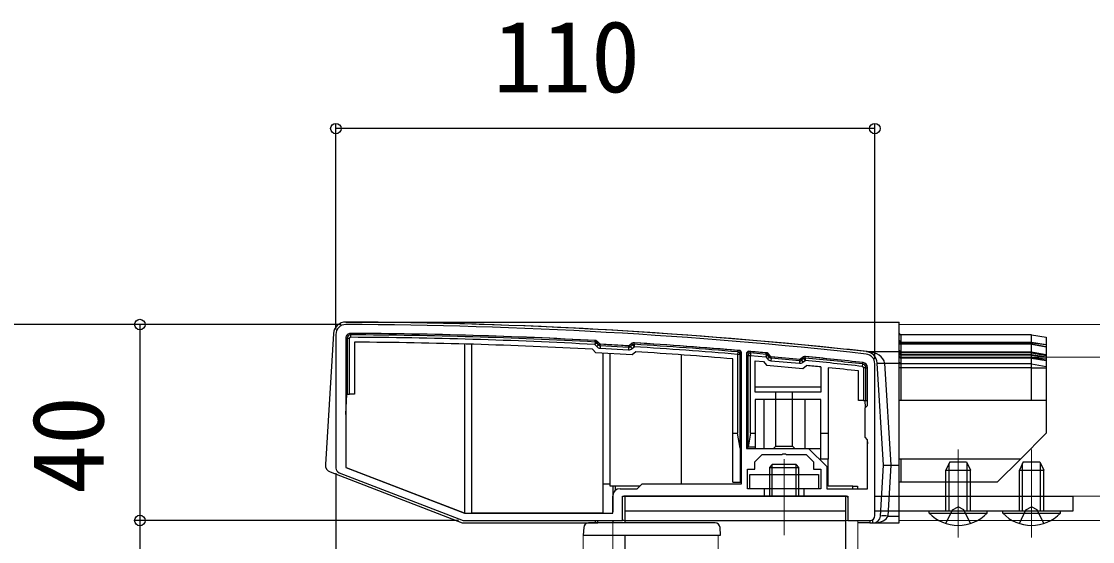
# Model space of a CAD drawing. Units: millimetres, scale not verified. Extents: x -875 to 875, y -1303 to 1295.
# Drawn here: x -523.2 to -304.6, y 893 to 999.2 of the extents above; entities that cross this region are included whole.
import ezdxf
from ezdxf.enums import TextEntityAlignment as Align

# ---------------------------------------------------------------- set-up
doc = ezdxf.new("R2010")
doc.units = ezdxf.units.MM
doc.header["$LTSCALE"] = 8
for name, color, linetype in [('0-2_YKK_11', 7, 'Continuous'), ('0-4_YKK_13', 4, 'Continuous'), ('0-5_YKK_D', 6, 'Continuous')]:
    doc.layers.add(name, color=color, linetype=linetype)
doc.layers.add('0-3_YKK_12', color=2, linetype='Continuous', lineweight=18)
doc.styles.add('ＭＳ ゴシック', font='')
doc.styles.get('ＭＳ ゴシック').set_extended_font_data('MS Gothic')

msp = doc.modelspace()

# ---------------------------------------------------------------- linework, layer by layer
at = {"layer": '0-2_YKK_11'}
for p, q in [((-459.004, 935.3), (-459.004, 907.986)), ((-374.878, 931.841), (-375.204, 931.542)), ((-349.004, 898.3), (-349.004, 929.3)), ((-458.363, 907.053), (-433.004, 897.3))]:
    msp.add_line(p, q, dxfattribs=at)
for points in [[(-457.004, 934.496), (-457.004, 908.137), (-432.725, 898.8)], [(-405.019, 933.271), (-405.227, 933.371), (-405.717, 933.922), (-405.925, 934.022)], [(-398.293, 933.576), (-398.511, 933.5), (-399.061, 933.011), (-399.279, 932.935)], [(-401.004, 903.8), (-397.504, 903.8), (-396.504, 904.8), (-376.204, 904.8), (-376.204, 931.679), (-376.479, 931.977)], [(-375.204, 931.542), (-375.204, 912), (-367.504, 912), (-362.507, 912), (-358.804, 908.297), (-358.804, 903.8), (-350.504, 903.8), (-350.504, 913.8), (-351.004, 914.3), (-351.004, 920.3), (-350.504, 920.8), (-350.504, 928.55)], [(-363.373, 930.786), (-363.593, 930.718), (-364.248, 930.175), (-370.222, 930.729), (-370.772, 931.391), (-370.975, 931.498)], [(-433.004, 897.3), (-400.504, 897.3), (-400.504, 902.3), (-371.504, 902.3), (-371.504, 903.8), (-375.004, 903.8), (-375.004, 907.8), (-373.504, 907.8), (-373.504, 909.3), (-372.004, 910.8), (-367.962, 910.8), (-367.779, 910.92), (-367.229, 910.92), (-367.045, 910.8), (-363.004, 910.8), (-361.504, 909.3), (-361.504, 907.8), (-360.004, 907.8), (-360.004, 903.8), (-363.504, 903.8), (-363.504, 902.3), (-354.504, 902.3), (-354.504, 897.3), (-350.004, 897.3)], [(-432.725, 898.8), (-402.504, 898.8), (-402.504, 902.3)]]:
    msp.add_lwpolyline(points, dxfattribs=at)
for centre, radius, start, end in [((-457.004, 935.3), 2, 89.80939, 179.99999), ((-460.324, -62.692), 999.997, 83.71122, 89.80938), ((-456.004, 934.496), 1, 89.75176, 180), ((-460.324, -62.695), 998.2, 86.87597, 89.75176), ((-460.325, -62.71), 998.215, 85.18167, 86.43713), ((-460.323, -62.677), 997.482, 86.49138, 86.82169), ((-460.317, -62.619), 998.124, 84.86459, 85.08947), ((-460.324, -62.69), 998.195, 83.73506, 84.42628), ((-351.504, 928.55), 1, 359.99999, 83.73507), ((-351.004, 929.3), 2, 359.99999, 83.71124), ((-458.004, 907.986), 1, 180.00003, 248.9625), ((-401.004, 902.3), 1.5, 90.00001, 179.99999), ((-350.004, 898.3), 1, 270.00001, 359.99999)]:
    msp.add_arc(centre, radius, start, end, dxfattribs=at)
at = {"layer": '0-3_YKK_12'}
for p, q in [((-344.004, 937.3), (352.496, 937.3)), ((-344.004, 930.634), (352.496, 930.634)), ((-332.004, 893.8), (-332.004, 911.8)), ((-317.004, 893.8), (-317.004, 911.8)), ((-367.504, 894.3), (-367.504, 909.831)), ((-344.004, 902.3), (352.496, 902.3)), ((-344.004, 897.3), (352.496, 897.3)), ((-408.504, 628.3), (-408.504, 894.3)), ((-408.504, 894.3), (-382.504, 894.3)), ((-381.004, 628.3), (-381.004, 894.3))]:
    msp.add_line(p, q, dxfattribs=at)
msp.add_lwpolyline([(-402.504, 897.3), (-352.504, 897.3), (-352.504, 625.3), (-402.504, 625.3)], close=True, dxfattribs=at)
at = {"layer": '0-4_YKK_13'}
for p, q in [((-456.99, 937.8), (-344.004, 937.8)), ((-344.004, 931.785), (-344.004, 937.8)), ((-459.499, 935.452), (-461.135, 908.706)), ((-456.704, 934.496), (-456.204, 934.496)), ((-456.001, 935.196), (-456.003, 934.696)), ((-456.001, 935.196), (-455.999, 935.496)), ((-406.112, 933.731), (-406.139, 933.232)), ((-406.112, 933.731), (-406.095, 934.031)), ((-405.765, 933.564), (-405.541, 933.764)), ((-398.096, 933.263), (-398.077, 933.562)), ((-343.704, 935.196), (-343.704, 933.731)), ((-317.004, 935.196), (-343.704, 935.196)), ((-343.704, 933.731), (-343.704, 933.564)), ((-343.704, 933.731), (-317.004, 933.731)), ((-317.004, 933.564), (-343.704, 933.564)), ((-343.704, 933.564), (-343.704, 933.264)), ((-317.004, 933.731), (-314.004, 933.232)), ((-317.004, 933.564), (-317.004, 933.731)), ((-432.725, 933.323), (-432.725, 898.8)), ((-431.225, 898.8), (-431.225, 933.28)), ((-406.139, 933.232), (-405.76, 932.806)), ((-405.386, 933.138), (-405.76, 932.806)), ((-405.042, 932.972), (-405.071, 932.472)), ((-405.071, 932.472), (-399.276, 932.134)), ((-405.042, 932.972), (-405.024, 933.271)), ((-399.247, 932.633), (-405.042, 932.972)), ((-404.504, 931.438), (-404.504, 904.8)), ((-403.004, 904.8), (-403.004, 931.35)), ((-399.247, 932.633), (-399.276, 932.134)), ((-398.885, 932.759), (-399.085, 932.983)), ((-398.459, 933.137), (-398.885, 932.759)), ((-398.885, 932.759), (-398.553, 932.385)), ((-398.553, 932.385), (-398.127, 932.764)), ((-398.459, 933.137), (-398.127, 932.764)), ((-398.096, 933.263), (-398.127, 932.764)), ((-376.962, 931.717), (-377.004, 931.219)), ((-376.962, 931.717), (-376.937, 932.016)), ((-374.36, 931.495), (-374.404, 930.996)), ((-374.36, 931.495), (-374.334, 931.793)), ((-371.211, 931.218), (-374.36, 931.495)), ((-350.566, 931.785), (-344.004, 931.785)), ((-344.004, 929.452), (-344.004, 931.785)), ((-317.004, 933.264), (-343.704, 933.264)), ((-343.704, 933.264), (-343.704, 933.263)), ((-343.704, 933.263), (-343.704, 931.717)), ((-343.704, 931.717), (-317.004, 931.717)), ((-343.704, 931.717), (-343.704, 931.496)), ((-317.004, 931.496), (-343.704, 931.496)), ((-343.704, 931.496), (-343.704, 931.495)), ((-343.704, 931.495), (-343.704, 931.218)), ((-317.004, 931.495), (-343.704, 931.495)), ((-314.004, 932.764), (-317.004, 933.264)), ((-317.004, 933.263), (-317.004, 933.264)), ((-317.004, 933.263), (-314.004, 932.764)), ((-317.004, 931.717), (-314.004, 931.219)), ((-317.004, 931.496), (-317.004, 931.717)), ((-314.004, 930.996), (-317.004, 931.496)), ((-317.004, 931.495), (-317.004, 931.496)), ((-314.758, 932.89), (-314.004, 932.806)), ((-314.004, 932.806), (-314.004, 932.764)), ((-314.004, 932.764), (-314.004, 931.219)), ((-388.504, 931.113), (-388.504, 904.8)), ((-377.004, 931.219), (-377.004, 915.1)), ((-376.504, 931.219), (-377.004, 931.219)), ((-376.504, 912.1), (-376.504, 931.219)), ((-376.504, 931.219), (-376.204, 931.219)), ((-376.204, 905.1), (-376.204, 931.219)), ((-374.904, 930.996), (-374.404, 930.996)), ((-374.904, 930.996), (-374.904, 912.3)), ((-373.404, 929.905), (-371.758, 929.76)), ((-373.404, 923.5), (-373.404, 929.905)), ((-371.758, 929.76), (-371.132, 929.006)), ((-371.211, 931.218), (-371.255, 930.72)), ((-370.507, 930.601), (-370.892, 930.282)), ((-370.871, 931.039), (-370.64, 931.231)), ((-370.169, 930.423), (-370.215, 929.925)), ((-370.215, 929.925), (-364.406, 929.386)), ((-370.169, 930.423), (-370.141, 930.721)), ((-364.36, 929.884), (-370.169, 930.423)), ((-364.36, 929.884), (-364.406, 929.386)), ((-363.994, 929.997), (-364.186, 930.228)), ((-363.564, 930.354), (-363.994, 929.997)), ((-363.994, 929.997), (-363.675, 929.612)), ((-363.675, 929.612), (-363.245, 929.969)), ((-363.564, 930.354), (-363.245, 929.969)), ((-363.196, 930.467), (-363.245, 929.969)), ((-363.196, 930.467), (-363.167, 930.766)), ((-351.517, 929.255), (-351.571, 928.758)), ((-351.517, 929.255), (-351.484, 929.554)), ((-347.234, 908.615), (-348.508, 929.452)), ((-347.011, 929.452), (-345.737, 908.615)), ((-347.011, 929.452), (-344.004, 929.452)), ((-344.004, 908.615), (-344.004, 929.452)), ((-343.704, 931.218), (-343.704, 931.039)), ((-343.704, 931.039), (-343.704, 930.601)), ((-317.004, 931.039), (-343.704, 931.039)), ((-343.704, 930.601), (-343.704, 930.469)), ((-343.704, 930.469), (-343.704, 930.467)), ((-343.704, 930.467), (-343.704, 929.255)), ((-343.704, 929.255), (-343.704, 928.46)), ((-317.004, 929.255), (-343.704, 929.255)), ((-317.004, 931.039), (-317.004, 931.218)), ((-317.004, 928.46), (-317.004, 929.255)), ((-371.132, 929.006), (-363.673, 928.314)), ((-363.673, 928.314), (-362.927, 928.933)), ((-360.004, 928.642), (-360.004, 923.5)), ((-358.504, 928.489), (-358.504, 915.1)), ((-352.304, 921.8), (-352.304, 927.832)), ((-350.804, 928.46), (-351.304, 928.46)), ((-351.304, 928.46), (-351.304, 921.8)), ((-350.804, 921.8), (-350.804, 928.46)), ((-350.804, 928.46), (-350.504, 928.46)), ((-350.504, 921.8), (-350.504, 928.46)), ((-343.704, 928.46), (-344.004, 928.46)), ((-317.004, 928.46), (-343.704, 928.46)), ((-360.004, 924.5), (-373.404, 924.5)), ((-360.004, 923.5), (-373.404, 923.5)), ((-369.204, 912.5), (-369.204, 923.5)), ((-365.804, 912.5), (-365.804, 923.5)), ((-371.687, 922), (-371.687, 912)), ((-363.32, 922), (-363.32, 912)), ((-351.304, 921.8), (-352.304, 921.8)), ((-351.304, 921.8), (-350.804, 921.8)), ((-351.046, 921.8), (-350.957, 920.337)), ((-350.804, 921.8), (-350.504, 921.8)), ((-317.004, 921.8), (-343.704, 921.8)), ((-314.004, 921.8), (-314.004, 915.1)), ((-378.004, 915.1), (-377.004, 915.1)), ((-376.504, 912.1), (-377.004, 915.1)), ((-374.404, 915.1), (-374.87, 912.3)), ((-374.404, 915.1), (-373.404, 915.1)), ((-373.404, 915.1), (-373.404, 912.3)), ((-360.004, 915.1), (-358.504, 915.1)), ((-358.504, 915.1), (-358.504, 909.8)), ((-350.56, 913.85), (-350.504, 912.934)), ((-376.504, 912.1), (-376.504, 905.1)), ((-374.904, 912.3), (-374.87, 912.3)), ((-373.404, 912.3), (-374.87, 912.3)), ((-371.687, 912), (-363.32, 912)), ((-365.304, 912), (-365.804, 912.5)), ((-363.32, 912), (-360.004, 912)), ((-358.504, 904.3), (-358.504, 909.8)), ((-343.704, 909.8), (-343.704, 905.1)), ((-432.725, 898.8), (-456.811, 908.063)), ((-369.954, 908.7), (-370.504, 908.15)), ((-370.504, 908.15), (-370.504, 906.7)), ((-370.504, 908.15), (-364.504, 908.15)), ((-365.054, 908.7), (-369.954, 908.7)), ((-369.954, 906.7), (-369.954, 908.7)), ((-365.054, 908.7), (-364.504, 908.15)), ((-365.054, 906.7), (-365.054, 908.7)), ((-364.504, 906.7), (-364.504, 908.15)), ((-347.87, 898.208), (-347.234, 908.615)), ((-345.737, 908.615), (-344.004, 908.615)), ((-344.004, 898.208), (-344.004, 908.615)), ((-333.704, 909.3), (-334.504, 907.6)), ((-333.849, 899.3), (-333.849, 908.99)), ((-333.704, 909.3), (-330.304, 909.3)), ((-330.304, 909.3), (-329.504, 907.6)), ((-330.158, 899.3), (-330.158, 908.99)), ((-329.504, 899.3), (-329.504, 907.6)), ((-318.704, 909.3), (-319.504, 907.6)), ((-318.849, 899.3), (-318.849, 908.99)), ((-318.704, 909.3), (-315.304, 909.3)), ((-315.304, 909.3), (-314.504, 907.6)), ((-315.158, 899.3), (-315.158, 908.99)), ((-314.504, 899.3), (-314.504, 907.6)), ((-460.176, 907.215), (-433.235, 896.853)), ((-370.504, 906.7), (-370.504, 903.8)), ((-369.954, 903.8), (-369.954, 906.7)), ((-365.054, 903.8), (-365.054, 906.7)), ((-364.504, 903.8), (-364.504, 906.7)), ((-404.504, 904.8), (-403.004, 904.8)), ((-404.504, 904.8), (-404.504, 898.8)), ((-403.004, 904.3), (-403.004, 904.8)), ((-402.504, 904.3), (-403.004, 904.3)), ((-402.504, 904.3), (-402.504, 899.099)), ((-402.004, 904.3), (-402.504, 904.3)), ((-402.004, 904.3), (-402.004, 903.418)), ((-397.004, 904.3), (-402.004, 904.3)), ((-378.004, 905.1), (-376.504, 905.1)), ((-376.504, 905.1), (-376.204, 905.1)), ((-370.504, 903.8), (-370.504, 902.3)), ((-369.954, 902.3), (-369.954, 903.8)), ((-365.054, 902.3), (-365.054, 903.8)), ((-364.504, 902.3), (-364.504, 903.8)), ((-353.504, 904.3), (-358.504, 904.3)), ((-353.504, 903.8), (-353.504, 904.3)), ((-353.503, 904.3), (-352.565, 904.3)), ((-352.565, 904.3), (-352.565, 903.8)), ((-343.704, 905.1), (-344.004, 905.1)), ((-354.804, 902.3), (-400.204, 902.3)), ((-400.004, 902.3), (-400.004, 897.3)), ((-400.004, 902.3), (-355.004, 902.3)), ((-355.004, 902.3), (-355.004, 897.3)), ((-354.504, 902), (-354.504, 897.3)), ((-349.004, 902.3), (-308.507, 902.3)), ((-308.507, 899.3), (-308.507, 902.3)), ((-406.004, 898.8), (-431.225, 898.8)), ((-405.504, 898.8), (-406.004, 898.8)), ((-404.504, 898.8), (-405.504, 898.8)), ((-400.004, 899.3), (-355.004, 899.3)), ((-349.004, 899.3), (-308.507, 899.3)), ((-337.904, 898.791), (-337.904, 899.3)), ((-337.904, 899.3), (-326.104, 899.3)), ((-322.904, 898.791), (-322.904, 899.3)), ((-322.904, 899.3), (-311.104, 899.3)), ((-432.948, 896.8), (-406.004, 896.8)), ((-381.597, 896.8), (-407.41, 896.8)), ((-406.004, 896.8), (-406.004, 897.3)), ((-406.004, 896.8), (-405.504, 896.8)), ((-405.504, 896.8), (-405.504, 897.3)), ((-402.504, 896.8), (-405.504, 896.8)), ((-402.504, 897.3), (-402.504, 896.8)), ((-400.504, 897.599), (-400.504, 897.3)), ((-400.004, 897.3), (-355.004, 897.3)), ((-400.004, 897.3), (-400.004, 896.8)), ((-355.004, 897.3), (-355.004, 865.3)), ((-350.004, 896.8), (-352.504, 896.8)), ((-349.504, 897.434), (-349.504, 896.8)), ((-349.504, 896.8), (-349.368, 896.8)), ((-349.368, 896.8), (-344.004, 896.8)), ((-346.373, 898.208), (-344.004, 898.208)), ((-344.004, 896.8), (-344.004, 898.208)), ((-400.004, 894.3), (-400.004, 865.3)), ((-380.803, 894.3), (-380.504, 894.3)), ((-380.504, 894.3), (-380.599, 895.861))]:
    msp.add_line(p, q, dxfattribs=at)
for points in [[(-456.704, 934.496), (-457.004, 934.496), (-457.004, 918.919), (-456.748, 923.1), (-456.704, 923.1)], [(-456.704, 934.496), (-456.704, 923.1), (-456.204, 923.1)], [(-455.204, 933.692), (-455.204, 923.1), (-456.204, 923.1), (-456.204, 934.496)], [(-405.386, 933.138), (-405.765, 933.564), (-406.139, 933.232)], [(-405.386, 933.138), (-405.162, 933.338), (-405.541, 933.764)], [(-317.004, 933.731), (-317.004, 935.196), (-314.004, 934.696), (-314.004, 933.232)], [(-317.004, 933.264), (-317.004, 933.564), (-314.004, 933.232), (-314.004, 932.806)], [(-397.774, 931.74), (-398.507, 931.087), (-405.956, 931.522), (-406.609, 932.256)], [(-399.247, 932.633), (-399.229, 932.932), (-405.024, 933.271)], [(-398.459, 933.137), (-398.659, 933.362), (-399.085, 932.983)], [(-371.211, 931.218), (-371.185, 931.517), (-374.334, 931.793)], [(-317.004, 931.717), (-317.004, 933.263), (-343.704, 933.263)], [(-317.004, 931.218), (-317.004, 931.495), (-314.004, 930.996), (-314.004, 930.72)], [(-378.004, 905.1), (-378.004, 915.1), (-378.004, 930.299)], [(-374.904, 930.996), (-375.204, 930.996), (-375.204, 912.3), (-374.904, 912.3)], [(-374.404, 915.1), (-374.404, 930.996), (-371.255, 930.72), (-370.892, 930.282)], [(-370.507, 930.601), (-370.871, 931.039), (-371.255, 930.72)], [(-370.507, 930.601), (-370.276, 930.793), (-370.64, 931.231)], [(-364.36, 929.884), (-364.332, 930.183), (-370.141, 930.721)], [(-363.564, 930.354), (-363.756, 930.585), (-364.186, 930.228)], [(-343.704, 931.039), (-343.762, 931.043), (-343.819, 931.054), (-343.87, 931.071), (-343.916, 931.095), (-343.953, 931.124), (-343.981, 931.157), (-343.998, 931.193), (-344.004, 931.231)], [(-343.704, 930.601), (-343.762, 930.605), (-343.819, 930.616), (-343.87, 930.634), (-343.916, 930.657), (-343.953, 930.686), (-343.981, 930.72), (-343.998, 930.755), (-344.004, 930.793)], [(-343.704, 931.218), (-317.004, 931.218), (-314.004, 930.72)], [(-343.704, 930.601), (-317.004, 930.601), (-314.004, 930.282), (-314.004, 929.969)], [(-314.004, 929.969), (-317.004, 930.469), (-343.704, 930.469)], [(-317.004, 929.255), (-317.004, 930.467), (-343.704, 930.467)], [(-317.004, 930.601), (-317.004, 931.039), (-314.004, 930.72), (-314.004, 930.282)], [(-317.004, 930.467), (-317.004, 930.469), (-317.004, 930.601)], [(-317.004, 930.467), (-314.004, 929.969), (-314.004, 928.758)], [(-317.004, 929.255), (-314.004, 928.758), (-314.004, 928.46)], [(-315.338, 931.219), (-314.004, 931.219), (-314.004, 930.996)], [(-343.704, 928.46), (-343.704, 921.8), (-344.004, 921.8)], [(-360.004, 915.1), (-360.004, 922), (-373.404, 922), (-373.404, 915.1)], [(-358.504, 909.8), (-360.004, 909.8), (-360.004, 915.1)], [(-314.004, 915.1), (-319.304, 909.8), (-344.004, 909.8)], [(-373.404, 912.3), (-373.404, 912), (-371.687, 912)], [(-369.704, 912), (-369.204, 912.5), (-365.804, 912.5)], [(-319.304, 909.8), (-324.004, 905.1), (-343.704, 905.1)], [(-347.234, 908.615), (-345.737, 908.615), (-346.373, 898.208)], [(-334.504, 899.3), (-334.504, 907.6), (-329.504, 907.6)], [(-319.504, 899.3), (-319.504, 907.6), (-314.504, 907.6)], [(-353.503, 903.8), (-353.503, 904.3), (-353.504, 904.3)], [(-337.904, 898.791), (-326.104, 898.791), (-326.104, 899.3)], [(-334.504, 896.688), (-333.149, 899.466), (-332.004, 900.075)], [(-329.504, 896.688), (-330.859, 899.466), (-332.004, 900.075)], [(-322.904, 898.791), (-311.104, 898.791), (-311.104, 899.3)], [(-319.504, 896.688), (-318.149, 899.466), (-317.004, 900.075)], [(-314.504, 896.688), (-315.859, 899.466), (-317.004, 900.075)], [(-350.004, 897.3), (-350.004, 896.8), (-349.504, 896.8)], [(-408.408, 895.861), (-408.504, 894.3), (-408.204, 894.3), (-380.803, 894.3)]]:
    msp.add_lwpolyline(points, dxfattribs=at)
for points in [[(-317.004, 921.8), (-317.004, 928.46), (-314.004, 928.46), (-314.004, 921.8)], [(-374.504, 906.7), (-360.504, 906.7), (-360.504, 903.8), (-374.504, 903.8)]]:
    msp.add_lwpolyline(points, close=True, dxfattribs=at)
for centre, radius, start, end in [((-457.004, 935.3), 2.5, 89.80937, 176.5), ((-460.324, -62.695), 1000.5, 83.71123, 89.80937), ((-456.004, 934.496), 1, 89.75176, 180), ((-456.004, 934.496), 0.7, 89.75176, 180), ((-456.004, 934.496), 0.2, 89.75176, 180), ((-460.324, -62.695), 997.4, 86.88579, 89.75176), ((-460.324, -62.695), 997.9, 86.88579, 89.75176), ((-460.324, -62.695), 998.2, 86.88579, 89.75176), ((-460.324, -62.695), 996.4, 86.90973, 89.70556), ((-406.139, 933.232), 0.5, 41.65653, 86.88579), ((-406.139, 933.232), 0.8, 41.65653, 86.88579), ((-398.127, 932.764), 0.8, 86.42476, 131.65653), ((-460.324, -62.695), 998.2, 85.20806, 86.42476), ((-343.704, 935.496), 0.3, 180.00027, 270.00027), ((-343.704, 934.031), 0.3, 180.04237, 270.04231), ((-343.746, 933.827), 0.266, 193.71322, 279.06569), ((-343.704, 933.564), 0.3, 180, 270), ((-343.704, 933.563), 0.3, 180.05586, 270.05576), ((-405.013, 933.471), 1, 221.65653, 266.65653), ((-405.013, 933.471), 0.5, 221.65653, 266.65653), ((-405.013, 933.471), 0.2, 221.65653, 266.65653), ((-399.218, 933.132), 1, 266.65653, 311.65653), ((-399.218, 933.132), 0.5, 266.65653, 311.65653), ((-399.218, 933.132), 0.2, 266.65653, 311.65653), ((-398.127, 932.764), 0.5, 86.42476, 131.65653), ((-460.324, -62.695), 997.4, 85.20806, 86.42476), ((-460.324, -62.695), 997.9, 85.20806, 86.42476), ((-460.324, -62.695), 996.4, 85.26094, 86.40081), ((-377.004, 931.219), 0.5, 0, 85.20806), ((-377.004, 931.219), 0.8, 0, 85.20806), ((-374.404, 930.996), 0.8, 84.97702, 180), ((-374.404, 930.996), 0.5, 84.97702, 180), ((-371.255, 930.72), 0.8, 39.7, 84.97702), ((-351.004, 929.3), 2.5, 3.5, 83.71123), ((-350.648, 932.534), 0.754, 263.74114, 276.25886), ((-343.704, 931.796), 0.3, 180, 270), ((-343.704, 932.017), 0.299, 180.10049, 270.10013), ((-343.704, 931.794), 0.299, 180.11044, 270.11002), ((-343.704, 931.517), 0.299, 180.11044, 270.11002), ((-371.255, 930.72), 0.5, 39.7, 84.97702), ((-370.122, 930.921), 1, 219.7, 264.7), ((-370.122, 930.921), 0.5, 219.7, 264.7), ((-370.122, 930.921), 0.2, 219.7, 264.7), ((-364.314, 930.382), 1, 264.7, 309.7), ((-364.314, 930.382), 0.5, 264.7, 309.7), ((-364.314, 930.382), 0.2, 264.7, 309.7), ((-363.245, 929.969), 0.8, 84.41442, 129.7), ((-363.245, 929.969), 0.5, 84.41442, 129.7), ((-460.324, -62.695), 997.4, 83.74021, 84.41442), ((-460.324, -62.695), 997.9, 83.74021, 84.41442), ((-460.324, -62.695), 998.2, 83.74021, 84.41442), ((-351.604, 928.46), 0.8, 0, 83.74021), ((-351.604, 928.46), 1.1, 0, 83.74021), ((-347.76, 935.61), 6.203, 263.06854, 276.93146), ((-343.704, 930.769), 0.3, 180, 270), ((-343.705, 929.554), 0.299, 180.17183, 270.1708), ((-343.704, 930.766), 0.299, 180.13667, 270.13602), ((-460.324, -62.695), 996.4, 84.2215, 84.39044), ((-460.324, -62.695), 996.4, 83.77629, 84.1348), ((-351.604, 928.46), 0.3, 0, 83.74021), ((-459.638, 908.615), 1.5, 176.5, 248.96249), ((-354.804, 902), 0.3, 0, 90), ((-332.004, 904.532), 8.232, 224.2189, 315.7811), ((-317.004, 904.532), 8.232, 224.2189, 315.7811), ((-432.948, 897.6), 0.8, 248.96249, 270), ((-407.41, 895.8), 1, 90, 176.5), ((-381.597, 895.8), 1, 3.5, 90), ((-349.368, 898.3), 1.5, 270, 356.5), ((-347.122, 892.05), 6.203, 83.06854, 96.93146)]:
    msp.add_arc(centre, radius, start, end, dxfattribs=at)
for centre, major_axis, ratio, start_param, end_param in [((-460.324, -62.695), (1002, 0), 0.998503, 1.4707181, 1.5674692), ((-460.324, -62.695), (1002, 0), 0.998503, 1.4610366, 1.4707181), ((-351.004, 929.3), (4, 0), 0.625, 0.0610865, 1.4610366), ((-349.368, 898.3), (3, 0), 0.5, 4.712389, 6.2220988)]:
    msp.add_ellipse(centre, major_axis=major_axis, ratio=ratio, start_param=start_param, end_param=end_param, dxfattribs=at)
at = {"layer": '0-5_YKK_D'}
for p, q in [((-459.004, 936.3), (-459.004, 978.3)), ((-349.004, 977.3), (-459.004, 977.3)), ((-349.004, 930.3), (-349.004, 978.3)), ((-457.997, 937.3), (-580.004, 937.3)), ((-458.004, 937.3), (-500.004, 937.3)), ((-499.004, 937.3), (-499.004, 897.3)), ((-459.004, 906.986), (-459.004, 869.3)), ((-433.948, 897.3), (-500.004, 897.3)), ((-433.948, 897.3), (-500.004, 897.3)), ((-499.004, 897.3), (-499.004, 885.3))]:
    msp.add_line(p, q, dxfattribs=at)
for centre in [(-459.004, 977.3), (-349.004, 977.3), (-499.004, 937.3), (-499.004, 897.3), (-499.004, 897.3)]:
    msp.add_circle(centre, 1.075, dxfattribs=at)

# ---------------------------------------------------------------- texts
at = {"layer": '0-5_YKK_D', "style": 'ＭＳ ゴシック'}
msp.add_text('110', height=14.66, dxfattribs=at).set_placement((-426.845, 980.3), align=Align.BOTTOM_LEFT)
msp.add_text('40', height=14.66, rotation=90, dxfattribs=at).set_placement((-502.004, 902.754), align=Align.BOTTOM_LEFT)

doc.saveas('drawing.dxf')
